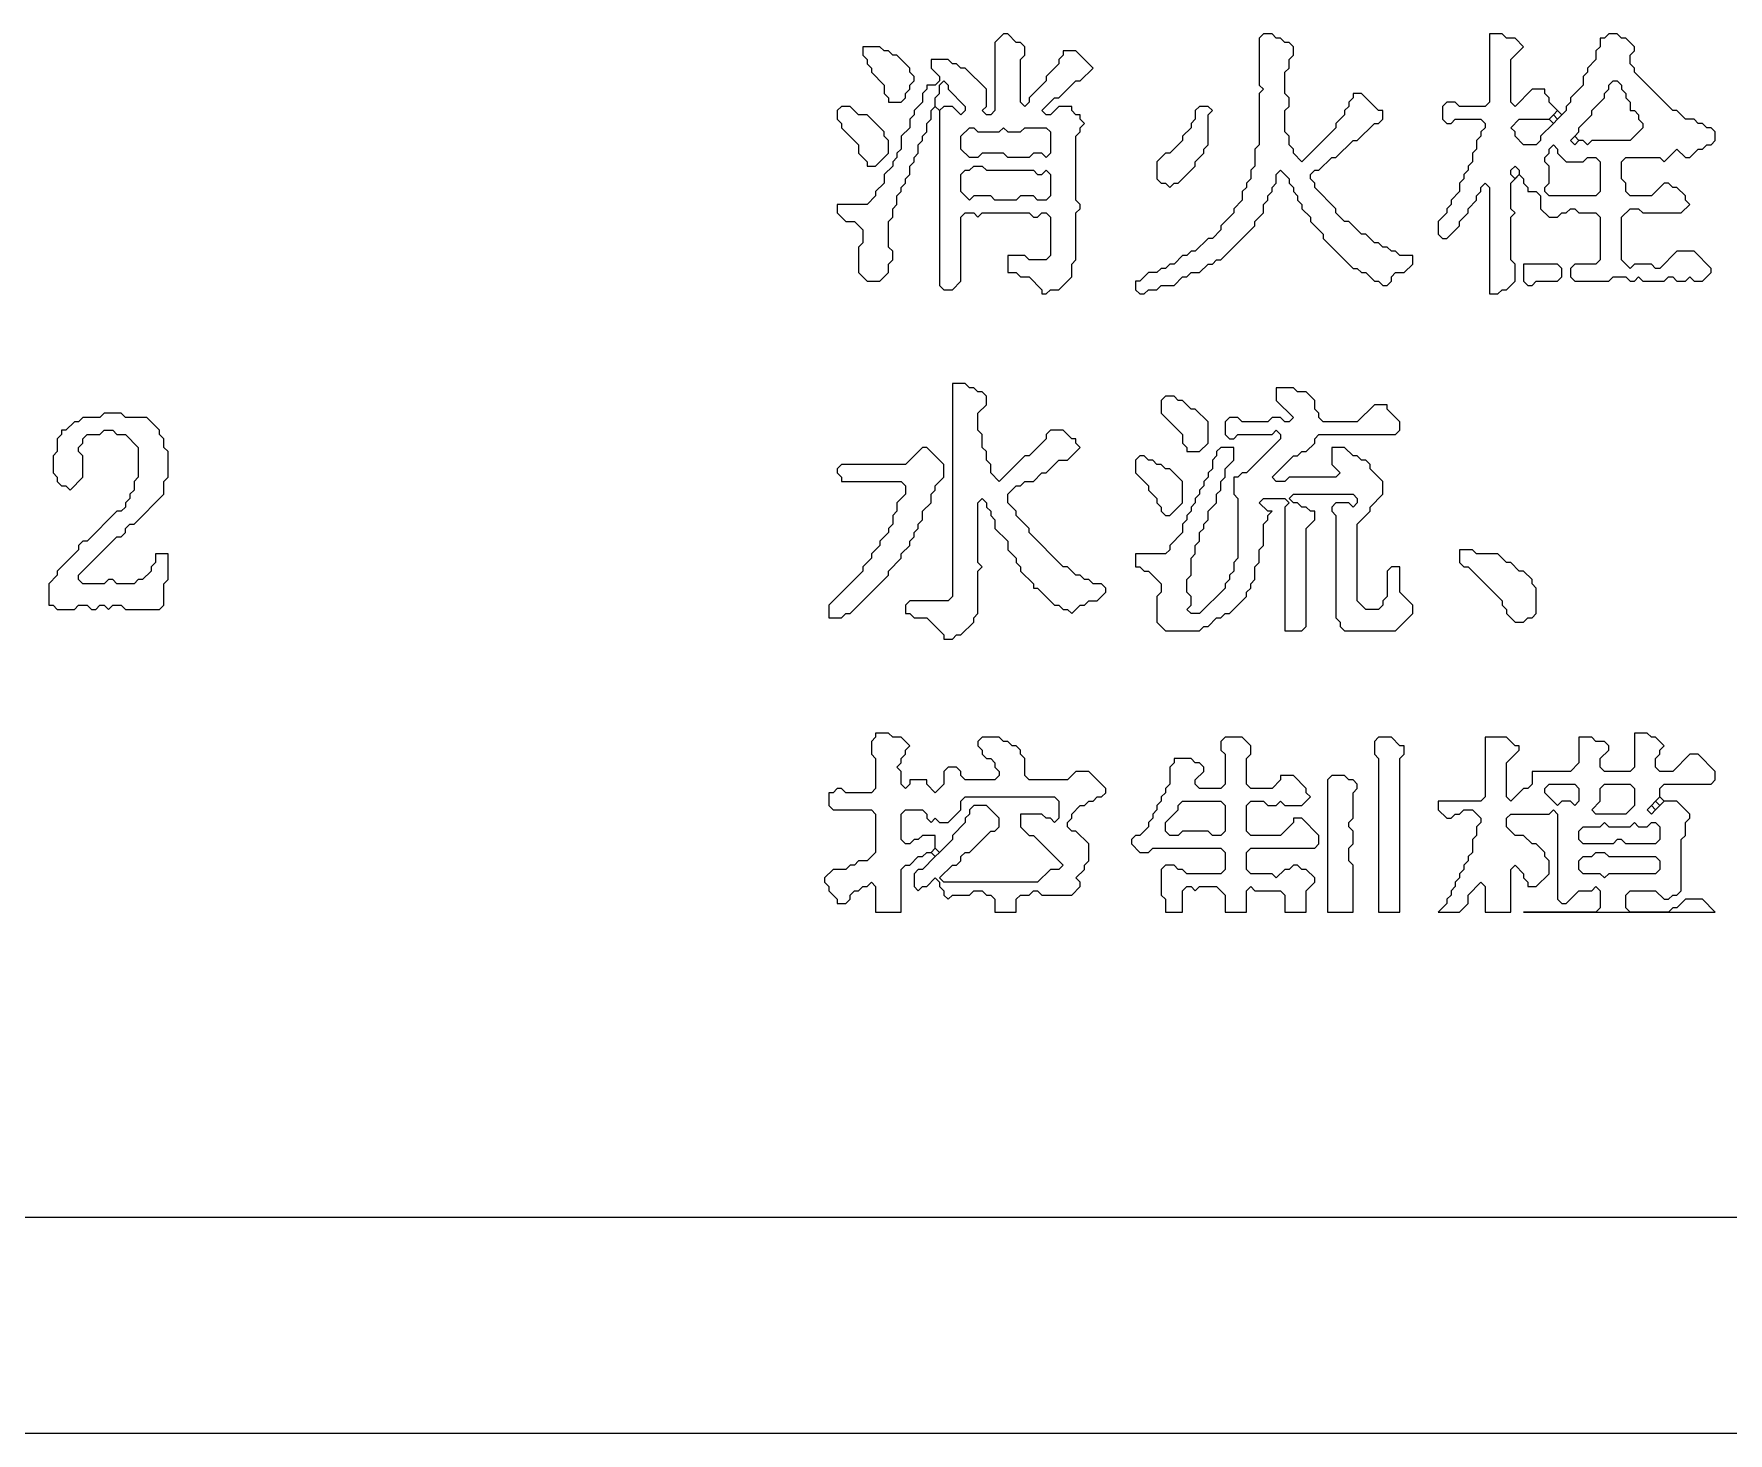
# Model space of a CAD drawing. Header units: millimetres. Extents: x 4 to 412, y 4 to 290.
# Drawn here: x 296.57 to 331.38, y 4.18 to 32.93 of the extents above; entities that cross this region are included whole.
import ezdxf

# ---------------------------------------------------------------- set-up
doc = ezdxf.new("R2010")
doc.units = ezdxf.units.MM
doc.layers.add('TRACE_STRAIGHT', color=5, linetype='Continuous', lineweight=0)
doc.layers.add('TRACE_TEXT_SYMBOL', color=6, linetype='Continuous', lineweight=0)

msp = doc.modelspace()

# ---------------------------------------------------------------- linework, layer by layer
at = {"layer": 'TRACE_STRAIGHT', "color": 5}
for p, q in [((6.564, 8.623), (376.795, 8.623)), ((3.935, 4.184), (412.32, 4.184))]:
    msp.add_line(p, q, dxfattribs=at)
at = {"layer": 'TRACE_TEXT_SYMBOL', "color": 6}
for points in [[(316.494, 32.928), (316.318, 32.753), (316.318, 31.352), (316.231, 31.264), (316.143, 31.264), (316.056, 31.352), (316.143, 31.439), (316.143, 31.789), (315.705, 32.227), (315.618, 32.227), (315.53, 32.315), (315.443, 32.315), (315.355, 32.402), (315.005, 32.402), (315.005, 32.227), (315.18, 32.052), (315.18, 31.965), (315.092, 31.877), (314.917, 31.877), (314.917, 31.789), (314.83, 31.702), (314.83, 31.527), (314.655, 31.352), (314.655, 31.264), (314.567, 31.176), (314.567, 31.001), (314.392, 30.826), (314.392, 30.563), (314.304, 30.476), (314.304, 30.388), (314.217, 30.301), (314.217, 30.213), (314.042, 30.038), (314.042, 29.863), (313.866, 29.688), (313.866, 29.6), (313.691, 29.425), (313.078, 29.425), (313.078, 29.25), (313.253, 29.075), (313.428, 29.075), (313.604, 28.9), (313.604, 28.637), (313.516, 28.549), (313.516, 28.024), (313.691, 27.849), (313.954, 27.849), (314.129, 28.024), (314.129, 28.199), (314.217, 28.287), (314.217, 28.462), (314.129, 28.549), (314.129, 29.075), (314.217, 29.162), (314.217, 29.337), (314.304, 29.425), (314.304, 29.6), (314.392, 29.688), (314.392, 29.775), (314.479, 29.863), (314.479, 29.95), (314.567, 30.038), (314.567, 30.213), (314.655, 30.301)], [(317.982, 31.965), (318.07, 31.965), (318.333, 32.227), (317.982, 32.578), (317.72, 32.578), (317.72, 32.49), (317.632, 32.402), (317.632, 32.315), (317.369, 32.052), (317.369, 31.965), (317.019, 31.614), (317.019, 31.527), (316.931, 31.439), (316.844, 31.527), (316.844, 32.402), (316.931, 32.49), (316.931, 32.665), (316.844, 32.753), (316.756, 32.753), (316.581, 32.928), (316.494, 32.928)], [(321.836, 32.928), (321.748, 32.84), (321.748, 31.877), (321.836, 31.789), (321.748, 31.702), (321.748, 30.651), (321.66, 30.563), (321.66, 30.213), (321.573, 30.126), (321.573, 29.95), (321.485, 29.863), (321.485, 29.775), (321.398, 29.688), (321.398, 29.513), (321.223, 29.337), (321.223, 29.25), (320.96, 28.987), (320.96, 28.9), (320.785, 28.724), (320.697, 28.724), (320.434, 28.462), (320.347, 28.462), (320.259, 28.374), (320.172, 28.374), (319.997, 28.199), (319.909, 28.199), (319.821, 28.111), (319.734, 28.111), (319.646, 28.024), (319.471, 28.024), (319.296, 27.849), (319.208, 27.849), (319.208, 27.673), (319.296, 27.586), (319.384, 27.586), (319.471, 27.673), (319.646, 27.673), (319.734, 27.761), (319.997, 27.761), (320.172, 27.936), (320.259, 27.936), (320.347, 28.024), (320.522, 28.024), (320.697, 28.199), (320.785, 28.199), (320.872, 28.287), (320.96, 28.287), (321.66, 28.987), (321.66, 29.075), (321.836, 29.25), (321.836, 29.425), (321.923, 29.513), (321.923, 29.6), (322.011, 29.688), (322.011, 29.775), (322.098, 29.863), (322.098, 30.038), (322.186, 30.126), (322.361, 29.95), (322.361, 29.863), (322.449, 29.775), (322.449, 29.688), (322.536, 29.6), (322.536, 29.513)], [(322.273, 30.914), (322.273, 31.352), (322.361, 31.439), (322.361, 31.614), (322.273, 31.702), (322.273, 32.14), (322.361, 32.227), (322.361, 32.402), (322.449, 32.49), (322.449, 32.665), (322.361, 32.753), (322.273, 32.753), (322.186, 32.84), (322.098, 32.84), (322.011, 32.928), (321.836, 32.928)], [(326.477, 32.928), (326.477, 31.527), (326.389, 31.439), (325.864, 31.439), (325.776, 31.527), (325.601, 31.527), (325.514, 31.439), (325.514, 31.176), (325.601, 31.089), (325.689, 31.089), (325.776, 31.176), (326.302, 31.176), (326.389, 31.089), (326.389, 31.001), (326.302, 30.914), (326.302, 30.826), (326.214, 30.739), (326.214, 30.563), (326.127, 30.476), (326.127, 30.301), (326.039, 30.213), (326.039, 30.126), (325.952, 30.038), (325.952, 29.95), (325.864, 29.863), (325.864, 29.688), (325.689, 29.513), (325.689, 29.425), (325.601, 29.337), (325.601, 29.25), (325.426, 29.075), (325.426, 28.812), (325.514, 28.724), (325.601, 28.724), (325.864, 28.987), (325.864, 29.075), (326.039, 29.25), (326.039, 29.337), (326.214, 29.513), (326.214, 29.6), (326.302, 29.688), (326.302, 29.775), (326.389, 29.863), (326.477, 29.775), (326.477, 27.586), (326.652, 27.586), (326.74, 27.673), (326.827, 27.673), (327.003, 27.849), (327.003, 28.199), (326.915, 28.287), (326.915, 29.162), (327.003, 29.25), (326.915, 29.337), (326.915, 29.863), (327.09, 30.038), (327.178, 29.95), (327.178, 29.863), (327.265, 29.775), (327.265, 29.688), (327.44, 29.688), (327.528, 29.6), (327.528, 29.337), (327.703, 29.162)], [(330.593, 30.388), (330.768, 30.563), (330.856, 30.563), (330.943, 30.651), (331.031, 30.651), (331.118, 30.739), (331.118, 30.914), (331.031, 31.001), (330.943, 31.001), (330.856, 31.089), (330.768, 31.089), (330.681, 31.176), (330.505, 31.176), (330.33, 31.352), (330.243, 31.352), (329.455, 32.14), (329.455, 32.227), (329.367, 32.315), (329.367, 32.49), (329.455, 32.578), (329.455, 32.665), (329.279, 32.84), (329.192, 32.84), (329.104, 32.928), (328.929, 32.928), (328.842, 32.84), (328.754, 32.84), (328.754, 32.665), (328.666, 32.578), (328.666, 32.402), (328.491, 32.227), (328.491, 32.14), (328.404, 32.052), (328.404, 31.877), (328.141, 31.614), (328.141, 31.527), (328.053, 31.439), (328.053, 31.352), (327.966, 31.264), (327.703, 31.527), (327.703, 31.614), (327.616, 31.702), (327.616, 31.789), (327.353, 31.789), (327.003, 31.439), (326.915, 31.527), (326.915, 32.402), (327.178, 32.665), (327.003, 32.84), (326.827, 32.84), (326.74, 32.928), (326.477, 32.928)], [(314.655, 30.301), (314.655, 30.388), (314.742, 30.476), (314.742, 30.651), (314.83, 30.739), (314.83, 30.826), (314.917, 30.914), (314.917, 31.089), (315.005, 31.176), (315.005, 31.352), (315.092, 31.439), (315.18, 31.352), (315.18, 27.761), (315.268, 27.673), (315.443, 27.673), (315.618, 27.849), (315.618, 29.162), (315.705, 29.25), (315.881, 29.25), (315.968, 29.162), (316.056, 29.25), (317.019, 29.25), (317.107, 29.162), (317.194, 29.162), (317.282, 29.25), (317.369, 29.25), (317.457, 29.162), (317.457, 28.374), (317.369, 28.287), (317.019, 28.287), (316.931, 28.374), (316.581, 28.374), (316.581, 28.024), (316.756, 28.024), (316.844, 27.936), (317.019, 27.936), (317.282, 27.673), (317.282, 27.586), (317.369, 27.586), (317.457, 27.673), (317.632, 27.673), (317.895, 27.936), (317.895, 28.199), (317.982, 28.287), (317.982, 29.25), (318.07, 29.337), (318.07, 29.425), (317.982, 29.513), (317.982, 30.826), (318.07, 30.914), (318.07, 31.001), (318.157, 31.089), (318.07, 31.176), (318.07, 31.264), (317.982, 31.264), (317.895, 31.352), (317.895, 31.439), (317.632, 31.439), (317.457, 31.264), (317.369, 31.264), (317.282, 31.352), (317.544, 31.614), (317.632, 31.614), (317.982, 31.965)], [(322.536, 29.513), (322.624, 29.425), (322.624, 29.337), (322.799, 29.162), (322.799, 29.075), (323.062, 28.812), (323.062, 28.724), (323.675, 28.111), (323.762, 28.111), (323.85, 28.024), (323.937, 28.024), (324.113, 27.849), (324.2, 27.849), (324.288, 27.761), (324.375, 27.761), (324.463, 27.849), (324.463, 27.936), (324.55, 28.024), (324.726, 28.024), (324.901, 28.199), (324.901, 28.374), (324.638, 28.374), (324.55, 28.462), (324.463, 28.462), (324.375, 28.549), (324.288, 28.549), (324.2, 28.637), (324.113, 28.637), (323.937, 28.812), (323.85, 28.812), (323.587, 29.075), (323.5, 29.075), (323.324, 29.25), (323.324, 29.337), (322.887, 29.775), (322.887, 29.863), (322.799, 29.95), (322.799, 30.038), (322.887, 30.126), (322.974, 30.126), (323.237, 30.388), (323.324, 30.388), (323.675, 30.739), (323.762, 30.739), (324.113, 31.089), (324.2, 31.089), (324.288, 31.176), (324.288, 31.352), (324.2, 31.352), (323.85, 31.702), (323.675, 31.702), (323.675, 31.614), (323.587, 31.527), (323.587, 31.439), (323.5, 31.352), (323.5, 31.264), (323.324, 31.089), (323.324, 31.001), (322.624, 30.301), (322.449, 30.476), (322.449, 30.563), (322.361, 30.651), (322.361, 30.826), (322.273, 30.914)], [(327.703, 29.162), (327.878, 29.162), (327.966, 29.25), (328.053, 29.25), (328.141, 29.337), (328.229, 29.337), (328.316, 29.25), (328.666, 29.25), (328.754, 29.162), (328.754, 28.287), (328.666, 28.199), (328.229, 28.199), (328.141, 28.111), (328.141, 27.936), (328.229, 27.849), (328.929, 27.849), (329.017, 27.936), (329.279, 27.936), (329.367, 27.849), (329.455, 27.849), (329.542, 27.936), (329.63, 27.849), (330.068, 27.849), (330.155, 27.936), (330.243, 27.936), (330.33, 27.849), (330.505, 27.849), (330.593, 27.936), (330.681, 27.849), (330.856, 27.849), (331.031, 28.024), (331.031, 28.111), (330.681, 28.462), (330.33, 28.462), (329.98, 28.111), (329.892, 28.111), (329.805, 28.199), (329.455, 28.199), (329.367, 28.111), (329.192, 28.287), (329.192, 29.162), (329.367, 29.337), (329.542, 29.337), (329.63, 29.25), (330.418, 29.25), (330.593, 29.425), (330.505, 29.513), (330.505, 29.6), (330.33, 29.775), (330.243, 29.775), (330.155, 29.863), (330.068, 29.863), (329.805, 29.6), (329.367, 29.6), (329.279, 29.688), (329.279, 29.863), (329.192, 29.95), (329.192, 30.301), (329.279, 30.388), (329.98, 30.388), (330.068, 30.301), (330.33, 30.563), (330.505, 30.388), (330.593, 30.388)], [(315.443, 25.747), (315.443, 21.368), (315.355, 21.281), (314.567, 21.281), (314.479, 21.193), (314.479, 21.018), (314.567, 21.018), (314.655, 20.93), (314.917, 20.93), (315.268, 20.58), (315.268, 20.492), (315.443, 20.492), (315.53, 20.58), (315.618, 20.58), (315.881, 20.843), (315.881, 20.93), (315.968, 21.018), (315.968, 21.894), (316.056, 21.981), (315.968, 22.069), (315.968, 23.295), (316.056, 23.382), (316.143, 23.295), (316.143, 23.207), (316.231, 23.12), (316.231, 23.032), (316.318, 22.944), (316.318, 22.769), (316.581, 22.507), (316.581, 22.331), (316.756, 22.156), (316.756, 22.069), (316.844, 21.981), (316.844, 21.894), (317.107, 21.631), (317.107, 21.543), (317.194, 21.543), (317.544, 21.193), (317.632, 21.193), (317.72, 21.105), (317.807, 21.105), (317.895, 21.018), (318.07, 21.193), (318.157, 21.193), (318.245, 21.281), (318.42, 21.281), (318.595, 21.456), (318.595, 21.543), (318.508, 21.631), (318.333, 21.631), (318.245, 21.718), (318.157, 21.718), (318.07, 21.806), (317.982, 21.806), (317.807, 21.981), (317.72, 21.981), (317.019, 22.682), (317.019, 22.769), (316.756, 23.032), (316.756, 23.12), (316.581, 23.295), (316.581, 23.47), (316.756, 23.645), (316.844, 23.645)], [(316.844, 23.645), (316.931, 23.733), (317.107, 23.733), (317.282, 23.908), (317.369, 23.908), (317.632, 24.171), (317.807, 24.171), (318.07, 24.433), (317.982, 24.521), (317.982, 24.608), (317.895, 24.608), (317.72, 24.784), (317.457, 24.784), (317.369, 24.696), (317.369, 24.608), (317.019, 24.258), (316.931, 24.258), (316.406, 23.733), (316.231, 23.908), (316.231, 24.083), (316.143, 24.171), (316.143, 24.346), (316.056, 24.433), (316.056, 24.696), (315.968, 24.784), (315.968, 25.134), (316.143, 25.309), (316.143, 25.484), (316.056, 25.572), (315.968, 25.572), (315.881, 25.659), (315.793, 25.659), (315.705, 25.747), (315.443, 25.747)], [(322.098, 25.659), (322.098, 25.397), (322.449, 25.046), (322.361, 24.959), (322.273, 24.959), (322.186, 25.046), (322.011, 25.046), (321.923, 24.959), (321.398, 24.959), (321.31, 25.046), (321.135, 25.046), (321.047, 24.959), (321.047, 24.696), (321.135, 24.608), (321.223, 24.608), (321.31, 24.696), (322.011, 24.696), (322.098, 24.784), (322.186, 24.696), (322.186, 24.608), (321.485, 23.908), (321.398, 23.908), (321.31, 23.82), (321.223, 23.82), (321.223, 23.47), (321.31, 23.382), (321.31, 22.156), (321.223, 22.069), (321.223, 21.894), (321.135, 21.806), (321.135, 21.718), (321.047, 21.631), (321.047, 21.543), (320.522, 21.018), (320.347, 21.018), (320.259, 21.105), (320.347, 21.193), (320.347, 21.368), (320.259, 21.456), (320.259, 21.718), (320.347, 21.806), (320.347, 22.156), (320.434, 22.244), (320.434, 22.419), (320.522, 22.507), (320.522, 22.682), (320.61, 22.769), (320.61, 22.857), (320.697, 22.944), (320.697, 23.12), (320.872, 23.295), (320.872, 23.47), (320.96, 23.557), (320.96, 23.733), (321.047, 23.82), (321.047, 23.995), (321.223, 24.171), (321.223, 24.433), (320.96, 24.433), (320.872, 24.346), (320.872, 24.258), (320.785, 24.171), (320.785, 23.995), (320.697, 23.908)], [(323.062, 24.959), (322.974, 25.046), (322.974, 25.134), (322.887, 25.221), (322.887, 25.397), (322.711, 25.572), (322.536, 25.572), (322.449, 25.659), (322.098, 25.659)], [(298.015, 25.134), (297.928, 25.046), (297.578, 25.046), (297.49, 24.959), (297.402, 24.959), (297.227, 24.784), (297.14, 24.784), (297.14, 24.696), (297.052, 24.608), (297.052, 24.346), (296.965, 24.258), (296.965, 23.908), (297.052, 23.82), (297.052, 23.733), (297.14, 23.645), (297.227, 23.645), (297.315, 23.557), (297.578, 23.82), (297.578, 24.258), (297.49, 24.346), (297.49, 24.433), (297.578, 24.521), (297.578, 24.608), (297.665, 24.696), (297.928, 24.696), (298.015, 24.784), (298.191, 24.784), (298.278, 24.696), (298.453, 24.696), (298.716, 24.433), (298.716, 23.82), (298.628, 23.733), (298.628, 23.557), (298.541, 23.47), (298.541, 23.382), (298.453, 23.295), (298.453, 23.207), (298.366, 23.12), (298.278, 23.12), (297.665, 22.507), (297.578, 22.507), (297.49, 22.419), (297.49, 22.331), (297.052, 21.894), (297.052, 21.806), (296.877, 21.631), (296.877, 21.193), (296.965, 21.193), (297.052, 21.105), (297.402, 21.105), (297.49, 21.193), (297.665, 21.193), (297.753, 21.105), (297.84, 21.105), (297.928, 21.193), (298.015, 21.193), (298.103, 21.105), (298.191, 21.193), (298.366, 21.193), (298.453, 21.105), (299.154, 21.105), (299.241, 21.193), (299.241, 21.631), (299.329, 21.718)], [(299.329, 21.718), (299.329, 22.244), (299.066, 22.244), (299.066, 22.069), (298.979, 21.981), (298.979, 21.894), (298.804, 21.718), (298.716, 21.718), (298.628, 21.631), (298.278, 21.631), (298.191, 21.718), (298.103, 21.718), (298.015, 21.631), (297.578, 21.631), (297.49, 21.718), (297.49, 21.806), (298.278, 22.594), (298.366, 22.594), (298.453, 22.682), (298.453, 22.769), (298.541, 22.857), (298.628, 22.857), (299.241, 23.47), (299.241, 23.733), (299.329, 23.82), (299.329, 24.346), (299.241, 24.433), (299.241, 24.608), (299.154, 24.696), (299.154, 24.784), (298.891, 25.046), (298.453, 25.046), (298.366, 25.134), (298.015, 25.134)], [(322.449, 23.295), (322.361, 23.382), (322.449, 23.47), (323.675, 23.47), (323.762, 23.382), (323.762, 23.295), (323.675, 23.207), (323.587, 23.295), (323.324, 23.295), (323.237, 23.207), (323.237, 23.12), (323.324, 23.032), (323.324, 20.93), (323.412, 20.843), (323.412, 20.755), (323.5, 20.668), (324.55, 20.668), (324.901, 21.018), (324.901, 21.193), (324.638, 21.456), (324.638, 21.981), (324.463, 21.981), (324.375, 21.894), (324.375, 21.368), (324.288, 21.281), (324.288, 21.193), (324.2, 21.105), (323.937, 21.105), (323.762, 21.281), (323.762, 22.857), (324.025, 23.12), (324.025, 23.207), (324.288, 23.47), (324.288, 23.733), (324.025, 23.995), (324.025, 24.083), (323.937, 24.171), (323.85, 24.171), (323.762, 24.258), (323.675, 24.258), (323.5, 24.433), (323.237, 24.433), (323.237, 24.083), (323.412, 23.908), (323.324, 23.82), (322.361, 23.82), (322.273, 23.733), (322.098, 23.733), (322.011, 23.82), (322.449, 24.258), (322.536, 24.258), (322.624, 24.346), (322.711, 24.346), (322.887, 24.521), (322.887, 24.608), (322.974, 24.696), (324.55, 24.696), (324.638, 24.784), (324.638, 24.959), (324.375, 25.221), (324.375, 25.309), (324.113, 25.309), (323.762, 24.959), (323.062, 24.959)], [(320.697, 23.908), (320.697, 23.82), (320.61, 23.733), (320.61, 23.645), (320.522, 23.557), (320.522, 23.47), (320.434, 23.382), (320.434, 23.295), (320.347, 23.207), (320.347, 23.12), (320.259, 23.032), (320.259, 22.944), (320.172, 22.857), (320.172, 22.682), (319.909, 22.419), (319.909, 22.331), (319.821, 22.244), (319.208, 22.244), (319.208, 21.981), (319.296, 21.981), (319.384, 21.894), (319.471, 21.894), (319.734, 21.631), (319.734, 21.456), (319.646, 21.368), (319.646, 20.843), (319.821, 20.668), (320.522, 20.668), (320.61, 20.755), (320.697, 20.755), (320.872, 20.93), (320.96, 20.93), (321.047, 21.018), (321.135, 21.018), (321.485, 21.368), (321.485, 21.456), (321.573, 21.543), (321.573, 21.631), (321.66, 21.718), (321.66, 21.981), (321.748, 22.069), (321.748, 22.331), (321.836, 22.419), (321.836, 22.857), (321.923, 22.944), (321.923, 23.032), (322.011, 23.12), (321.923, 23.12), (321.748, 23.295), (321.836, 23.382), (322.273, 23.382), (322.361, 23.295), (322.273, 23.207), (322.273, 20.668), (322.624, 20.668), (322.711, 20.755), (322.711, 22.769), (322.887, 22.944), (322.887, 23.12), (322.799, 23.12), (322.711, 23.207), (322.624, 23.207), (322.536, 23.295), (322.449, 23.295)], [(313.866, 18.566), (313.866, 18.478), (313.779, 18.391), (313.779, 18.128), (313.866, 18.04), (313.866, 17.427), (313.779, 17.34), (313.253, 17.34), (313.166, 17.427), (313.078, 17.427), (312.991, 17.34), (312.903, 17.34), (312.903, 17.077), (312.991, 16.989), (313.779, 16.989), (313.866, 16.902), (313.866, 16.114), (313.691, 15.939), (313.516, 15.939), (313.428, 15.851), (313.341, 15.851), (313.253, 15.763), (312.991, 15.763), (312.815, 15.588), (312.815, 15.501), (312.903, 15.413), (312.903, 15.326), (313.078, 15.15), (313.078, 15.063), (313.253, 15.063), (313.341, 15.15), (313.341, 15.238), (313.428, 15.326), (313.516, 15.326), (313.604, 15.413), (313.691, 15.413), (313.779, 15.501), (313.866, 15.413), (313.866, 14.888), (314.392, 14.888), (314.392, 15.763), (314.479, 15.851), (314.567, 15.851), (314.742, 16.026), (314.83, 16.026), (314.917, 16.114), (315.005, 16.114), (315.092, 16.026), (314.83, 15.763), (314.742, 15.763), (314.655, 15.676), (314.655, 15.413), (314.742, 15.326), (314.83, 15.413), (314.917, 15.413), (315.092, 15.588), (315.18, 15.501), (315.18, 15.413), (315.268, 15.326), (315.268, 15.238), (315.355, 15.15), (315.443, 15.238), (315.793, 15.238), (315.881, 15.326)], [(315.53, 17.865), (315.355, 17.865), (315.268, 17.778), (315.268, 17.515), (315.092, 17.34), (314.917, 17.515), (314.917, 17.602), (314.567, 17.602), (314.567, 17.515), (314.479, 17.427), (314.392, 17.515), (314.392, 17.778), (314.304, 17.865), (314.392, 17.953), (314.392, 18.04), (314.479, 18.128), (314.479, 18.215), (314.567, 18.303), (314.392, 18.478), (314.217, 18.478), (314.129, 18.566), (313.866, 18.566)], [(315.881, 15.326), (316.056, 15.326), (316.143, 15.238), (316.231, 15.238), (316.318, 15.15), (316.318, 14.888), (316.756, 14.888), (316.756, 15.15), (316.844, 15.238), (317.019, 15.238), (317.107, 15.326), (317.194, 15.326), (317.282, 15.238), (317.895, 15.238), (318.07, 15.413), (318.07, 15.501), (317.982, 15.588), (318.157, 15.763), (318.157, 15.851), (318.245, 15.939), (318.245, 16.289), (317.982, 16.552), (317.895, 16.552), (317.807, 16.639), (317.807, 16.727), (317.895, 16.814), (317.895, 16.902), (318.07, 17.077), (318.157, 17.077), (318.245, 17.165), (318.333, 17.165), (318.42, 17.252), (318.508, 17.252), (318.595, 17.34), (318.595, 17.427), (318.245, 17.778), (317.982, 17.778), (317.807, 17.602), (317.019, 17.602), (316.931, 17.69), (316.931, 18.04), (316.844, 18.128), (316.844, 18.215), (316.756, 18.303), (316.669, 18.303), (316.581, 18.391), (316.494, 18.391), (316.406, 18.478), (316.056, 18.478), (315.968, 18.391), (315.968, 18.303), (316.056, 18.215), (316.056, 18.128), (316.143, 18.04), (316.231, 18.04), (316.318, 17.953), (316.318, 17.865), (316.406, 17.778), (316.406, 17.69), (316.318, 17.602), (315.705, 17.602), (315.618, 17.69), (315.618, 17.778), (315.53, 17.865)], [(321.047, 18.478), (320.96, 18.391), (320.96, 18.215), (321.047, 18.128), (321.047, 17.515), (320.96, 17.427), (320.522, 17.427), (320.434, 17.515), (320.434, 17.602), (320.61, 17.778), (320.61, 17.865), (320.522, 17.953), (320.434, 17.953), (320.347, 18.04), (319.997, 18.04), (319.997, 17.953), (319.909, 17.865), (319.909, 17.515), (319.821, 17.427), (319.821, 17.34), (319.734, 17.252), (319.734, 17.165), (319.646, 17.077), (319.646, 16.989), (319.559, 16.902), (319.559, 16.814), (319.471, 16.727), (319.471, 16.639), (319.296, 16.464), (319.208, 16.464), (319.121, 16.376), (319.121, 16.289), (319.296, 16.114), (319.471, 16.114), (319.559, 16.201), (320.96, 16.201), (321.047, 16.114), (321.047, 15.763), (320.96, 15.676), (320.259, 15.676), (320.172, 15.763), (320.084, 15.763), (319.997, 15.851), (319.821, 15.851), (319.734, 15.763), (319.734, 15.238), (319.821, 15.15), (319.821, 14.888), (320.172, 14.888), (320.172, 15.326), (320.259, 15.413), (320.347, 15.413), (320.434, 15.326), (320.522, 15.413), (320.872, 15.413), (321.047, 15.238), (321.047, 14.888), (321.485, 14.888), (321.485, 15.326), (321.573, 15.413), (321.66, 15.326), (322.186, 15.326), (322.273, 15.238), (322.273, 14.888)], [(322.273, 14.888), (322.711, 14.888), (322.711, 15.326), (322.887, 15.501), (322.887, 15.588), (322.711, 15.763), (322.624, 15.763), (322.536, 15.851), (322.449, 15.851), (322.361, 15.763), (322.273, 15.763), (322.098, 15.588), (322.011, 15.676), (321.573, 15.676), (321.485, 15.763), (321.485, 16.114), (321.573, 16.201), (322.887, 16.201), (322.974, 16.289), (322.974, 16.464), (322.624, 16.814), (322.449, 16.814), (322.449, 16.727), (322.186, 16.464), (321.573, 16.464), (321.485, 16.552), (321.485, 17.077), (321.573, 17.165), (321.836, 17.165), (321.923, 17.077), (322.098, 17.077), (322.186, 17.165), (322.273, 17.077), (322.624, 17.077), (322.799, 17.252), (322.711, 17.34), (322.711, 17.427), (322.449, 17.69), (322.186, 17.69), (322.186, 17.602), (322.011, 17.427), (321.573, 17.427), (321.485, 17.515), (321.485, 18.04), (321.573, 18.128), (321.573, 18.303), (321.398, 18.478), (321.047, 18.478)], [(329.455, 18.566), (329.455, 17.865), (329.367, 17.778), (328.842, 17.778), (328.754, 17.865), (328.754, 18.04), (328.929, 18.215), (328.929, 18.303), (328.842, 18.391), (328.666, 18.391), (328.579, 18.478), (328.316, 18.478), (328.316, 17.953), (328.141, 17.778), (327.353, 17.778), (327.353, 17.515), (327.265, 17.427), (327.178, 17.427), (326.915, 17.165), (326.827, 17.252), (326.827, 17.953), (327.09, 18.215), (327.09, 18.303), (327.003, 18.303), (326.827, 18.478), (326.389, 18.478), (326.389, 17.252), (326.302, 17.165), (325.426, 17.165), (325.426, 16.989), (325.601, 16.814), (325.689, 16.814), (325.776, 16.902), (325.864, 16.902), (325.952, 16.989), (326.127, 16.989), (326.302, 16.814), (326.302, 16.727), (326.214, 16.639), (326.214, 16.464), (326.127, 16.376), (326.127, 16.114), (326.039, 16.026), (326.039, 15.939), (325.952, 15.851), (325.952, 15.763), (325.864, 15.676), (325.864, 15.588), (325.776, 15.501), (325.776, 15.413), (325.689, 15.326), (325.689, 15.238), (325.601, 15.15), (325.601, 15.063), (325.426, 14.888), (325.864, 14.888), (326.039, 15.063), (326.039, 15.238), (326.302, 15.501), (326.389, 15.413), (326.389, 14.888), (326.915, 14.888), (326.915, 15.763), (327.003, 15.851)], [(329.892, 17.865), (329.892, 18.04), (329.98, 18.128), (329.98, 18.215), (330.068, 18.303), (329.892, 18.478), (329.805, 18.478), (329.717, 18.566), (329.455, 18.566)], [(327.003, 15.851), (327.178, 15.676), (327.178, 15.588), (327.265, 15.501), (327.265, 15.413), (327.44, 15.413), (327.703, 15.676), (327.703, 15.939), (327.616, 16.026), (327.616, 16.114), (327.44, 16.289), (327.353, 16.289), (327.178, 16.464), (327.003, 16.464), (326.827, 16.639), (326.827, 16.814), (326.915, 16.902), (327.703, 16.902), (327.791, 16.989), (327.878, 16.902), (327.878, 15.15), (327.966, 15.063), (328.053, 15.063), (328.316, 15.326), (328.579, 15.326), (328.666, 15.413), (328.754, 15.326), (328.754, 14.975), (328.666, 14.888), (327.178, 14.888), (331.118, 14.888), (330.856, 15.15), (330.505, 15.15), (330.33, 14.975), (330.243, 14.975), (330.155, 14.888), (329.367, 14.888), (329.279, 14.975), (329.279, 15.238), (329.367, 15.326), (329.892, 15.326), (330.068, 15.15), (330.155, 15.15), (330.243, 15.238), (330.33, 15.238), (330.418, 15.326), (330.418, 16.376), (330.505, 16.464), (330.505, 16.727), (330.593, 16.814), (330.593, 16.902), (330.33, 17.165), (330.068, 17.165), (329.98, 17.252), (329.98, 17.427), (330.068, 17.515), (331.031, 17.515), (331.118, 17.602), (331.118, 17.778), (330.768, 18.128), (330.593, 18.128), (330.243, 17.778), (329.98, 17.778), (329.892, 17.865)]]:
    msp.add_lwpolyline(points, dxfattribs=at)
for points in [[(313.604, 32.665), (313.604, 32.49), (313.691, 32.402), (313.691, 32.315), (313.779, 32.227), (313.779, 32.14), (314.042, 31.877), (314.042, 31.702), (314.129, 31.614), (314.129, 31.527), (314.392, 31.527), (314.479, 31.614), (314.479, 31.702), (314.567, 31.789), (314.567, 31.877), (314.655, 31.965), (314.655, 32.052), (314.567, 32.14), (314.567, 32.227), (314.304, 32.49), (314.217, 32.49), (314.129, 32.578), (314.042, 32.578), (313.954, 32.665)], [(315.18, 31.877), (315.268, 31.965), (315.355, 31.877), (315.355, 31.789), (315.705, 31.439), (315.705, 31.352), (315.618, 31.264), (315.443, 31.439), (315.268, 31.439), (315.18, 31.352), (315.092, 31.439), (315.092, 31.614), (315.18, 31.702)], [(328.929, 31.877), (329.017, 31.965), (329.104, 31.965), (329.192, 31.877), (329.192, 31.789), (329.279, 31.702), (329.279, 31.614), (329.367, 31.527), (329.367, 31.352), (329.455, 31.352), (329.542, 31.264), (329.542, 31.176), (329.63, 31.089), (329.63, 31.001), (329.367, 30.739), (328.579, 30.739), (328.491, 30.651), (328.404, 30.739), (328.316, 30.739), (328.229, 30.826), (328.316, 30.914), (328.316, 31.001), (328.579, 31.264), (328.579, 31.352), (328.842, 31.614), (328.842, 31.702), (328.929, 31.789)], [(313.166, 31.439), (313.078, 31.352), (313.078, 31.176), (313.166, 31.089), (313.166, 31.001), (313.516, 30.651), (313.516, 30.476), (313.691, 30.301), (313.691, 30.213), (313.866, 30.213), (314.129, 30.476), (314.129, 30.739), (314.042, 30.826), (314.042, 30.914), (313.691, 31.264), (313.516, 31.264), (313.341, 31.439)], [(320.522, 31.439), (320.434, 31.352), (320.434, 31.176), (320.347, 31.089), (320.347, 31.001), (320.172, 30.826), (320.172, 30.739), (319.909, 30.476), (319.821, 30.476), (319.646, 30.301), (319.646, 29.95), (319.734, 29.863), (319.821, 29.863), (319.909, 29.775), (319.997, 29.863), (320.084, 29.863), (320.434, 30.213), (320.434, 30.301), (320.61, 30.476), (320.61, 30.563), (320.697, 30.651), (320.697, 31.264), (320.785, 31.352), (320.697, 31.439)], [(327.791, 31.264), (327.878, 31.352), (327.966, 31.264), (327.878, 31.176)], [(315.793, 31.001), (315.881, 31.001), (315.968, 30.914), (316.406, 30.914), (316.494, 31.001), (316.581, 30.914), (316.844, 30.914), (316.931, 31.001), (317.369, 31.001), (317.457, 30.914), (317.457, 30.476), (317.369, 30.388), (317.282, 30.476), (317.107, 30.476), (317.019, 30.388), (316.581, 30.388), (316.494, 30.476), (316.056, 30.476), (315.968, 30.388), (315.793, 30.388), (315.618, 30.563), (315.618, 30.826)], [(327.09, 31.176), (327.703, 31.176), (327.791, 31.089), (327.528, 30.826), (327.528, 30.739), (327.44, 30.651), (327.178, 30.651), (327.003, 30.826), (327.003, 30.914), (326.915, 31.001)], [(327.703, 31.176), (327.791, 31.264), (327.878, 31.176), (327.791, 31.089)], [(327.703, 30.563), (327.791, 30.651), (327.878, 30.563), (327.878, 30.476), (328.053, 30.301), (328.404, 30.301), (328.491, 30.388), (328.666, 30.388), (328.754, 30.301), (328.754, 29.688), (328.666, 29.6), (327.703, 29.6), (327.616, 29.688), (327.616, 29.775), (327.703, 29.863), (327.703, 30.213), (327.616, 30.301), (327.616, 30.388), (327.703, 30.476)], [(328.141, 30.739), (328.229, 30.826), (328.316, 30.739), (328.229, 30.651)], [(315.793, 30.126), (315.881, 30.213), (316.056, 30.213), (316.143, 30.126), (317.107, 30.126), (317.194, 30.038), (317.282, 30.038), (317.369, 30.126), (317.457, 30.038), (317.457, 29.6), (317.369, 29.513), (317.194, 29.513), (317.107, 29.6), (316.844, 29.6), (316.756, 29.513), (316.318, 29.513), (316.231, 29.6), (315.881, 29.6), (315.793, 29.513), (315.618, 29.688), (315.618, 30.038), (315.705, 30.126)], [(326.915, 30.126), (327.003, 30.213), (327.09, 30.126), (327.09, 30.038), (327.003, 29.95), (326.915, 30.038)], [(327.178, 28.199), (327.178, 27.849), (327.265, 27.761), (327.353, 27.761), (327.44, 27.849), (327.878, 27.849), (327.966, 27.936), (327.966, 28.111), (327.878, 28.199)], [(319.821, 25.484), (319.734, 25.397), (319.734, 25.134), (320.172, 24.696), (320.172, 24.521), (320.259, 24.433), (320.259, 24.346), (320.522, 24.346), (320.697, 24.521), (320.697, 24.959), (320.434, 25.221), (320.347, 25.221), (320.172, 25.397), (320.084, 25.397), (319.997, 25.484)], [(314.83, 24.433), (314.479, 24.083), (313.166, 24.083), (313.078, 23.995), (313.078, 23.908), (313.166, 23.82), (313.166, 23.733), (314.392, 23.733), (314.479, 23.645), (314.479, 23.47), (314.304, 23.295), (314.304, 23.12), (314.217, 23.032), (314.217, 22.857), (314.129, 22.769), (314.129, 22.682), (313.954, 22.507), (313.954, 22.419), (313.779, 22.244), (313.779, 22.156), (313.604, 21.981), (313.604, 21.894), (312.903, 21.193), (312.903, 20.93), (313.166, 20.93), (313.253, 21.018), (313.341, 21.018), (314.129, 21.806), (314.129, 21.894), (314.392, 22.156), (314.392, 22.244), (314.567, 22.419), (314.567, 22.507), (314.655, 22.594), (314.655, 22.682), (314.742, 22.769), (314.742, 22.857), (314.83, 22.944), (314.83, 23.12), (315.005, 23.295), (315.005, 23.47), (315.092, 23.557), (315.092, 23.645), (315.268, 23.82), (315.268, 24.083), (314.917, 24.433)], [(319.296, 24.258), (319.208, 24.171), (319.208, 23.908), (319.471, 23.645), (319.471, 23.557), (319.646, 23.382), (319.646, 23.295), (319.734, 23.207), (319.734, 23.12), (319.821, 23.032), (319.909, 23.032), (320.172, 23.295), (320.172, 23.733), (319.909, 23.995), (319.821, 23.995), (319.734, 24.083), (319.646, 24.083), (319.559, 24.171), (319.471, 24.171), (319.384, 24.258)], [(325.864, 22.331), (325.864, 22.069), (325.952, 21.981), (326.039, 21.981), (326.74, 21.281), (326.74, 21.193), (326.827, 21.105), (326.827, 21.018), (327.003, 20.843), (327.178, 20.843), (327.265, 20.93), (327.353, 20.93), (327.44, 21.018), (327.44, 21.543), (327.353, 21.631), (327.353, 21.718), (327.178, 21.894), (327.09, 21.894), (326.915, 22.069), (326.827, 22.069), (326.652, 22.244), (326.214, 22.244), (326.127, 22.331)], [(324.2, 18.478), (324.113, 18.391), (324.113, 18.128), (324.2, 18.04), (324.2, 14.888), (324.638, 14.888), (324.638, 18.04), (324.726, 18.128), (324.726, 18.303), (324.638, 18.303), (324.463, 18.478)], [(323.237, 17.69), (323.149, 17.602), (323.149, 14.888), (323.675, 14.888), (323.675, 15.851), (323.587, 15.939), (323.587, 16.201), (323.675, 16.289), (323.675, 16.552), (323.587, 16.639), (323.587, 16.727), (323.675, 16.814), (323.675, 17.34), (323.762, 17.427), (323.762, 17.515), (323.675, 17.602), (323.587, 17.602), (323.5, 17.69)], [(327.616, 17.427), (327.703, 17.515), (328.229, 17.515), (328.316, 17.427), (328.316, 17.165), (328.229, 17.077), (328.141, 17.165), (327.966, 17.165), (327.878, 17.077), (327.616, 17.34)], [(328.754, 17.427), (328.842, 17.515), (329.367, 17.515), (329.455, 17.427), (329.455, 17.077), (329.279, 16.902), (328.666, 16.902), (328.579, 16.989), (328.754, 17.165)], [(315.618, 17.165), (315.705, 17.252), (317.544, 17.252), (317.632, 17.165), (317.632, 16.814), (317.544, 16.727), (317.457, 16.814), (317.369, 16.814), (317.282, 16.902), (316.844, 16.902), (316.844, 16.639), (317.019, 16.464), (317.107, 16.464), (317.72, 15.851), (317.632, 15.763), (317.457, 15.763), (317.194, 15.501), (315.268, 15.501), (315.18, 15.588), (315.443, 15.851), (315.53, 15.851), (315.618, 15.939), (315.618, 16.026), (315.705, 16.114), (315.793, 16.114), (316.231, 16.552), (316.318, 16.552), (316.406, 16.639), (316.406, 16.814), (316.143, 17.077), (315.881, 17.077), (315.793, 16.989), (315.793, 16.902), (315.705, 16.814), (315.705, 16.727), (315.443, 16.464), (315.443, 16.376), (315.18, 16.114), (315.092, 16.201), (315.092, 16.464), (314.83, 16.464), (314.742, 16.376), (314.655, 16.376), (314.567, 16.289), (314.479, 16.289), (314.392, 16.376), (314.392, 16.902), (314.479, 16.989), (314.83, 16.989), (314.917, 16.902), (314.917, 16.814), (315.005, 16.727), (315.092, 16.814), (315.18, 16.727), (315.355, 16.727), (315.618, 16.989)], [(320.084, 17.077), (320.172, 17.165), (320.96, 17.165), (321.047, 17.077), (321.047, 16.552), (320.96, 16.464), (320.785, 16.464), (320.697, 16.552), (320.172, 16.552), (320.084, 16.464), (319.909, 16.464), (319.821, 16.552), (319.821, 16.727), (320.084, 16.989)], [(329.717, 16.989), (329.805, 17.077), (329.892, 16.989), (329.805, 16.902)], [(329.805, 17.077), (329.892, 17.165), (329.98, 17.077), (329.892, 16.989)], [(329.892, 17.165), (329.98, 17.252), (330.068, 17.165), (329.98, 17.077)], [(328.754, 16.639), (328.842, 16.727), (328.929, 16.639), (329.367, 16.639), (329.455, 16.727), (329.542, 16.639), (329.717, 16.639), (329.805, 16.727), (329.892, 16.727), (329.98, 16.639), (329.98, 16.376), (329.892, 16.289), (329.279, 16.289), (329.192, 16.376), (329.104, 16.376), (329.017, 16.289), (328.404, 16.289), (328.316, 16.376), (328.316, 16.552), (328.404, 16.639)], [(315.005, 16.114), (315.092, 16.201), (315.18, 16.114), (315.092, 16.026)], [(328.579, 16.026), (328.666, 16.114), (328.842, 16.114), (328.929, 16.026), (329.892, 16.026), (329.98, 15.939), (329.98, 15.763), (329.892, 15.676), (328.929, 15.676), (328.842, 15.588), (328.754, 15.676), (328.404, 15.676), (328.316, 15.763), (328.316, 15.939), (328.404, 16.026)]]:
    msp.add_lwpolyline(points, close=True, dxfattribs=at)

doc.saveas('drawing.dxf')
